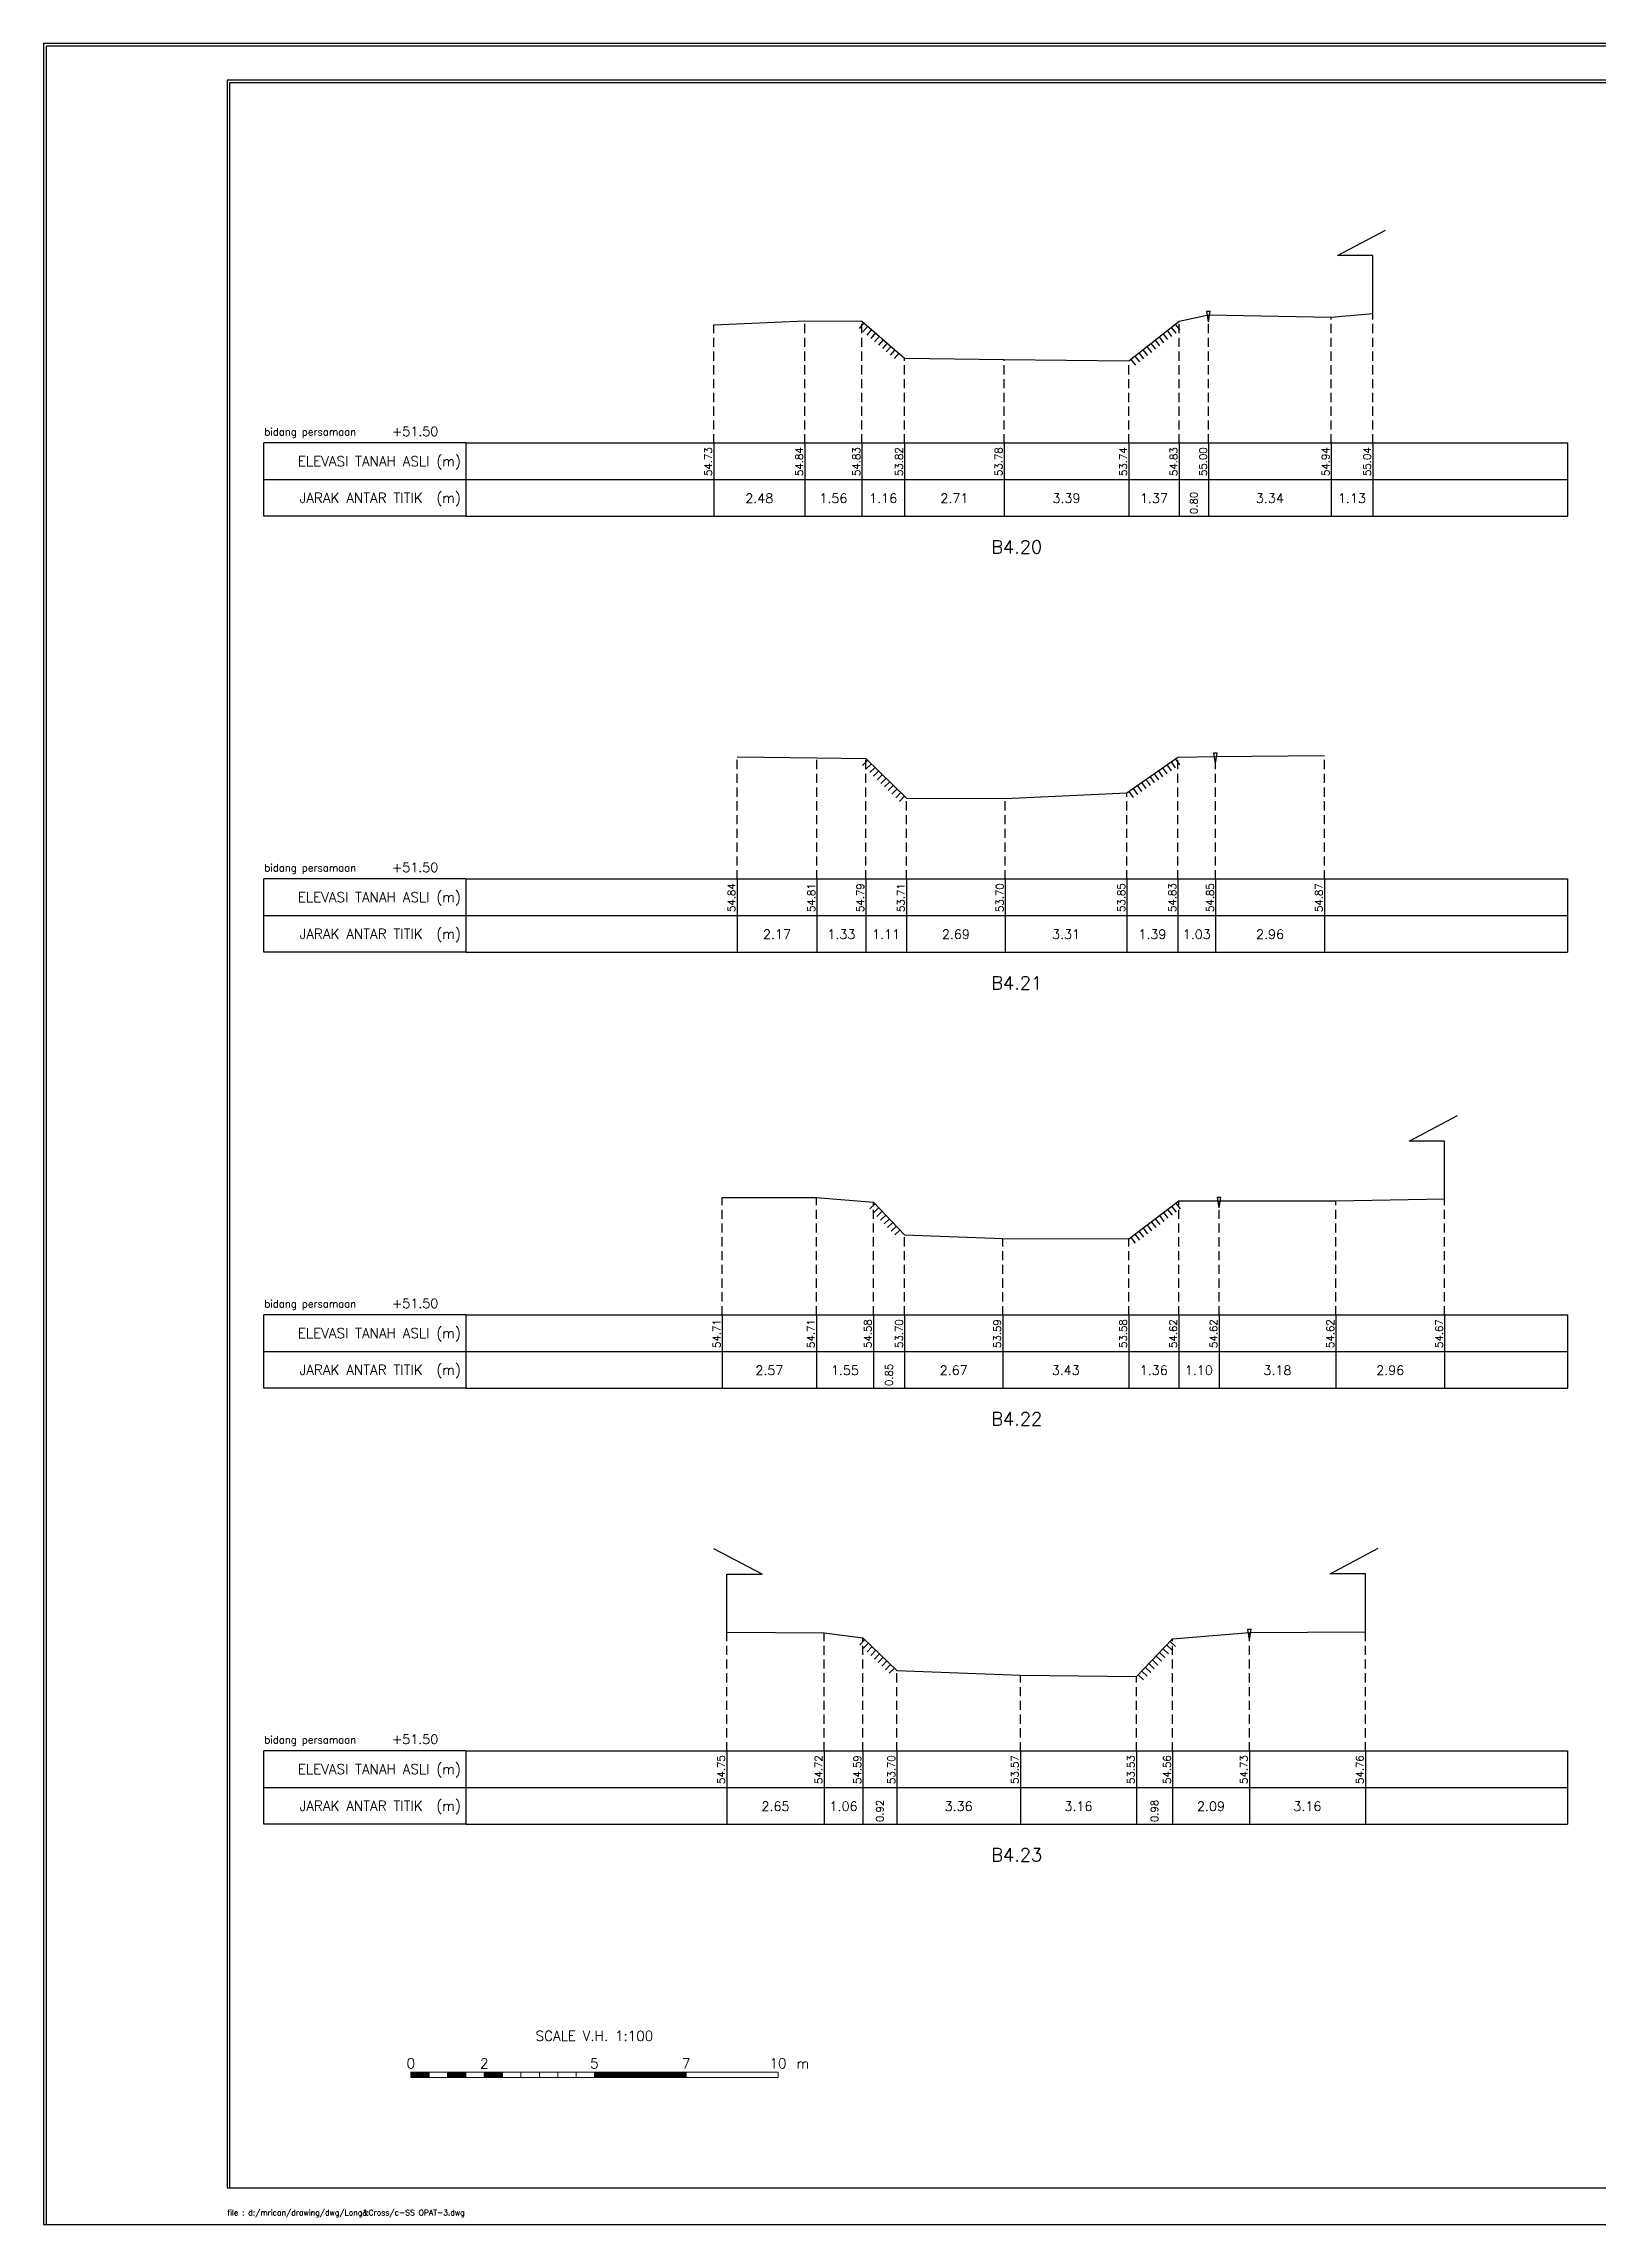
# Model space of a CAD drawing. Header units: inches. Extents: x -11 to 3175, y -842 to -783.
# Drawn here: x 167 to 209.3, y -842 to -782.6 of the extents above; entities that cross this region are included whole.
import ezdxf
from ezdxf.enums import TextEntityAlignment as Align

# ---------------------------------------------------------------- set-up
doc = ezdxf.new("R2010")
doc.units = ezdxf.units.IN
doc.header["$MEASUREMENT"] = 0
doc.linetypes.add('DASHED2', pattern=[0.375, 0.25, -0.125])
doc.layers.add('KOP', color=7, linetype='Continuous')
doc.layers.add('pelengkap', color=7, linetype='Continuous')
doc.styles.add('ARIAL', font='arial.ttf')
doc.styles.add('battang01', font='arial.ttf')
doc.styles.add('L100', font='simplex.shx', dxfattribs={"height": 0.254})
doc.styles.add('L140', font='simplex.shx', dxfattribs={"height": 0.356})
doc.styles.add('L60', font='simplex.shx', dxfattribs={"height": 0.152})
doc.styles.add('L80', font='simplex.shx', dxfattribs={"height": 0.203})
doc.styles.add('ROMANS-N', font='ROMANS.SHX', dxfattribs={"width": 0.8})
doc.styles.add('SONDU', font='arial.ttf')
doc.styles.get("Standard").update_dxf_attribs({"font": 'simplex.shx'})
doc.styles.add('STYLE1', font='arial.ttf', dxfattribs={"height": 0.2})

# ---------------------------------------------------------------- blocks, each defined once
blk = doc.blocks.new('kop')
at = {"layer": 'KOP'}
h = blk.add_hatch(color=3, dxfattribs=at)
h.paths.add_polyline_path([(609.87, 69.8), (591.81, 69.8), (591.81, 51.91), (609.87, 51.91)])
h.paths.add_polyline_path([(592.1, 52.25), (592.1, 69.5), (609.53, 69.5), (609.53, 52.25)], flags=16)
edge = h.paths.add_edge_path(flags=0)
edge.add_line((608.87, 52.91), (601.67, 52.91))
edge.add_ellipse((597.68, 52.92), major_axis=(2.82, 2.82), ratio=1, start_angle=314.84704, end_angle=495.15296)
edge.add_line((593.69, 52.91), (592.76, 52.91))
edge.add_line((592.76, 52.91), (592.76, 58.63))
edge.add_line((592.76, 58.63), (595.43, 58.63))
edge.add_ellipse((595.43, 63.37), major_axis=(-3.35, 3.35), ratio=1, start_angle=135, end_angle=315)
edge.add_line((595.43, 68.11), (595.43, 68.84))
edge.add_line((595.43, 68.84), (601.65, 68.84))
edge.add_line((601.65, 68.84), (601.65, 58.59))
edge.add_ellipse((604.86, 58.63), major_axis=(2.26, 2.26), ratio=1, start_angle=135.57378, end_angle=315)
edge.add_line((608.06, 58.63), (608.87, 58.63))
edge.add_line((608.87, 58.63), (608.87, 52.91))
h = blk.add_hatch(dxfattribs=at)
h.set_pattern_fill('ANSI31', color=21)
h.paths.add_polyline_path([(609.53, 69.5), (592.1, 69.5), (592.1, 52.25), (609.53, 52.25)])
edge = h.paths.add_edge_path(flags=16)
edge.add_line((608.06, 58.63), (608.87, 58.63))
edge.add_line((608.87, 58.63), (608.87, 52.91))
edge.add_line((608.87, 52.91), (601.67, 52.91))
edge.add_ellipse((597.68, 52.92), major_axis=(-2.82, 2.82), ratio=1, start_angle=224.84704, end_angle=405.15296)
edge.add_line((593.69, 52.91), (592.76, 52.91))
edge.add_line((592.76, 52.91), (592.76, 58.63))
edge.add_line((592.76, 58.63), (595.43, 58.63))
edge.add_ellipse((595.43, 63.37), major_axis=(-3.35, 3.35), ratio=1, start_angle=135, end_angle=315)
edge.add_line((595.43, 68.11), (595.43, 68.84))
edge.add_line((595.43, 68.84), (601.65, 68.84))
edge.add_line((601.65, 68.84), (601.65, 58.59))
edge.add_ellipse((604.86, 58.63), major_axis=(-2.26, 2.26), ratio=1, start_angle=45.57378, end_angle=225)
h = blk.add_hatch(color=3, dxfattribs=at)
edge = h.paths.add_edge_path()
edge.add_line((601.65, 68.84), (595.43, 68.84))
edge.add_line((595.43, 68.84), (595.43, 68.11))
edge.add_ellipse((595.43, 63.37), major_axis=(-3.35, 3.35), ratio=1, start_angle=135, end_angle=315, ccw=False)
edge.add_line((595.43, 58.63), (592.76, 58.63))
edge.add_line((592.76, 58.63), (592.76, 52.91))
edge.add_line((592.76, 52.91), (593.69, 52.91))
edge.add_ellipse((597.68, 52.92), major_axis=(-2.82, 2.82), ratio=1, start_angle=-135.15296, end_angle=45.15296, ccw=False)
edge.add_line((601.67, 52.91), (608.87, 52.91))
edge.add_line((608.87, 52.91), (608.87, 58.63))
edge.add_line((608.87, 58.63), (608.06, 58.63))
edge.add_ellipse((604.86, 58.63), major_axis=(2.26, 2.26), ratio=1, start_angle=134.42622, end_angle=315, ccw=False)
edge.add_line((601.65, 58.66), (601.65, 68.84))
h = blk.add_hatch(dxfattribs=at)
h.set_pattern_fill('ANSI31', color=41)
h.paths.add_polyline_path([(595.59, 25.44), (591.99, 25.44), (591.99, 22.12), (595.59, 22.12)])
h.paths.add_polyline_path([(594.83, 23.8), (595.49, 22.51), (594.95, 22.51), (594.37, 23.59), (594.37, 22.51), (593.85, 22.51), (593.85, 24.73), (593.24, 22.51), (592.84, 22.51), (592.12, 25.05), (592.67, 25.05), (593.03, 23.54), (593.41, 25.05), (594.37, 25.05), (594.37, 23.99), (594.89, 25.05), (595.46, 25.05)], flags=16)
at = {"color": 2}
blk.add_lwpolyline([(-49.29, -9.99), (790.69, -9.99), (790.69, 583.29), (-49.29, 583.29)], close=True, dxfattribs=at)
at = {"color": 6}
blk.add_lwpolyline([(0.65, 0), (780.7, 0), (780.7, 573.3), (0.65, 573.3)], close=True, dxfattribs=at)
at = {"layer": 'KOP', "color": 5}
for p, q in [((590.8, 70.96), (590.8, 29.98)), ((590.8, 70.96), (780.7, 70.96)), ((400.9, 29.98), (400.9, 0)), ((400.9, 29.98), (590.8, 29.98)), ((590.8, 29.98), (590.8, 0))]:
    blk.add_line(p, q, dxfattribs=at)
at = {"layer": 'KOP', "color": 3}
for p, q in [((591.81, 69.8), (609.87, 69.8)), ((591.81, 51.91), (591.81, 69.8)), ((592.1, 69.5), (609.53, 69.5)), ((592.1, 52.25), (592.1, 69.5)), ((595.43, 68.84), (595.43, 68.11)), ((595.43, 68.84), (601.65, 68.84)), ((601.65, 58.59), (601.65, 68.84)), ((609.53, 69.5), (609.53, 52.25)), ((609.87, 69.8), (609.87, 51.91)), ((592.76, 52.91), (592.76, 58.63)), ((595.43, 58.63), (592.76, 58.63)), ((608.87, 58.63), (608.06, 58.63)), ((608.87, 58.63), (608.87, 52.91)), ((609.87, 51.91), (591.81, 51.91)), ((609.53, 52.25), (592.1, 52.25)), ((593.69, 52.91), (592.76, 52.91)), ((608.87, 52.91), (601.67, 52.91)), ((720.73, 43.98), (780.7, 43.98)), ((720.73, 36.98), (780.7, 36.98)), ((415.9, 29.98), (415.9, 0)), ((430.89, 29.98), (430.89, 0)), ((545.83, 29.98), (545.83, 0)), ((560.82, 29.98), (560.82, 0)), ((575.81, 29.98), (575.81, 0)), ((655.77, 29.98), (655.77, 11.99)), ((675.76, 29.98), (675.76, 0)), ((705.74, 29.98), (705.74, 0)), ((400.9, 24.99), (590.8, 24.99)), ((655.77, 23.99), (720.73, 23.99)), ((720.73, 23.99), (780.7, 23.99)), ((400.9, 19.99), (590.8, 19.99)), ((655.77, 17.99), (720.73, 17.99)), ((720.73, 17.99), (780.7, 17.99)), ((740.72, 17.99), (740.72, 0)), ((400.9, 14.99), (590.8, 14.99)), ((590.8, 6), (720.73, 6))]:
    blk.add_line(p, q, dxfattribs=at)
at = {"layer": 'KOP', "color": 4}
for p, q in [((610.79, 70.96), (610.79, 50.97)), ((720.73, 70.96), (720.73, 0)), ((590.8, 50.97), (720.73, 50.97)), ((720.73, 50.97), (780.7, 50.97)), ((590.8, 29.98), (720.73, 29.98)), ((720.73, 29.98), (780.7, 29.98)), ((590.8, 11.99), (720.73, 11.99))]:
    blk.add_line(p, q, dxfattribs=at)
at = {"layer": 'KOP', "color": 41}
blk.add_line((595.59, 22.12), (591.99, 22.12), dxfattribs=at)
for points in [[(591.99, 25.44), (595.59, 25.44)], [(592.12, 25.05), (592.67, 25.05)], [(592.12, 25.05), (592.84, 22.51)], [(592.2, 25.44), (592.42, 25.44)], [(592.63, 25.44), (592.84, 25.44)], [(592.67, 25.05), (593.03, 23.54), (593.41, 25.05)], [(593.05, 25.44), (593.26, 25.44)], [(593.24, 22.51), (593.85, 24.73)], [(593.41, 25.05), (594.37, 25.05)], [(593.48, 25.44), (593.69, 25.44)], [(593.85, 22.51), (593.85, 24.73)], [(593.9, 25.44), (594.11, 25.44)], [(594.32, 25.44), (594.53, 25.44)], [(594.37, 25.05), (594.37, 23.99)], [(594.37, 23.99), (594.89, 25.05)], [(594.75, 25.44), (594.96, 25.44)], [(594.83, 23.8), (595.46, 25.05)], [(594.83, 23.8), (595.49, 22.51)], [(594.89, 25.05), (595.46, 25.05)], [(595.17, 25.44), (595.38, 25.44)], [(592.84, 22.51), (593.24, 22.51)], [(593.85, 22.51), (594.37, 22.51)], [(594.95, 22.51), (594.37, 23.59)], [(594.37, 23.59), (594.37, 22.51)], [(594.95, 22.51), (595.49, 22.51)]]:
    blk.add_lwpolyline(points, dxfattribs=at)
at = {"layer": 'KOP', "color": 42}
for points in [[(592.2, 29.11), (592.2, 25.44)], [(592.54, 29.11), (592.54, 25.44)], [(592.96, 29.11), (592.96, 25.44)], [(593.38, 29.11), (593.38, 25.44)], [(593.81, 29.11), (593.81, 25.44)], [(594.23, 29.11), (594.23, 25.44)], [(594.65, 29.11), (594.65, 25.44)], [(595.08, 29.11), (595.08, 25.44)], [(595.5, 29.11), (595.5, 25.44)]]:
    blk.add_lwpolyline(points, dxfattribs=at)
at = {"layer": 'KOP', "color": 3}
for centre, major_axis, start_param, end_param in [((595.43, 63.37), (-3.35, 3.35), 2.356194, 5.497787), ((597.68, 52.92), (-2.82, 2.82), 3.924321, 7.071253), ((604.86, 58.63), (-2.26, 2.26), 0.785398, 3.926991)]:
    blk.add_ellipse(centre, major_axis=major_axis, ratio=1, start_param=start_param, end_param=end_param, dxfattribs=at)
at = {"layer": 'KOP', "color": 5, "style": 'SONDU'}
for s, height, width, p, p2 in [('MINISTRY OF PUBLIC WORKS AND HOUSING', 3.4982, 0.971049, (612.49, 65.4), (715.58, 65.4)), ('DIRECTORATE GENERAL OF WATER RESOURCES', 2.7485, 1.100714, (612.33, 60.62), (715.42, 60.62)), ('DIRECTORATE OF IRRIGATION AND LOWLAND', 1.9989, 1.638753, (612.52, 56.15), (715.75, 56.15))]:
    blk.add_text(s, height=height, dxfattribs=dict(at, width=width)).set_placement(p, p2, align=Align.FIT)
at = {"layer": 'KOP', "color": 3, "style": 'ROMANS-N', "width": 1.832261}
blk.add_text('Jalan Pattimura No. 20 Kebayoran Baru, Jakarta Selatan', height=1.2493, dxfattribs=at).set_placement((612.79, 53.07), (715.58, 53.07), align=Align.FIT)
at = {"layer": 'KOP', "color": 5, "style": 'ARIAL'}
blk.add_text('Subject:', height=3.252, dxfattribs=at).set_placement((593.75, 45.87))
at = {"layer": 'KOP', "color": 3}
for s, height, style, p in [('Scheme', 1.999, 'battang01', (722.75, 46.66)), (':', 2, 'battang01', (740.37, 46.56)), ('D.I MRICAN', 1.999, 'battang01', (742.66, 46.66)), ('District', 1.999, 'battang01', (722.68, 39.97)), ('KEDIRI', 1.999, 'battang01', (742.66, 39.66)), (':', 2, 'battang01', (740.38, 39.87)), ('Province', 1.999, 'battang01', (722.75, 32.66)), (':', 2, 'battang01', (740.37, 32.57)), ('EAST JAVA', 1.999, 'battang01', (742.66, 32.66)), ('Prepared by', 1.9989, 'battang01', (657.14, 25.79)), ('No. of Sheet ', 1.9989, 'battang01', (722.52, 26.68)), (':', 2, 'battang01', (740.38, 25.62)), ('in joint venture with:', 1.2493, 'SONDU', (597.56, 21.07)), ('Checked by', 1.999, 'battang01', (657.14, 19.79)), ('Register', 1.999, 'battang01', (722.52, 20.02)), (':', 2, 'battang01', (740.36, 19.92)), ('Team Leader', 1.9989, 'battang01', (657.14, 13.79)), ('Yoo, Kang-Keun', 1.9989, 'battang01', (677.26, 13.79)), ('Date :', 1.999, 'battang01', (722.52, 13.49)), ('No. of Contract :', 1.9989, 'battang01', (743.52, 13.49)), ('No.', 2, 'STYLE1', (404.73, 6.99)), ('Date', 2, 'STYLE1', (417.78, 6.99)), ('Revised', 2, 'STYLE1', (483.04, 7.17)), ('Drawn', 2, 'STYLE1', (550.92, 7.18)), ('Checked', 2, 'STYLE1', (562.62, 7.11)), ('Approv.', 2, 'STYLE1', (578.86, 7.21)), ('Acknowledge by', 1.9989, 'battang01', (592.18, 7.8)), (':', 2, 'battang01', (612.76, 7.81)), ('Approved by', 1.9989, 'battang01', (592.18, 1.8)), (':', 2, 'battang01', (612.81, 1.77)), ('Directorate of Irrigations and Lowlands', 1.9989, 'battang01', (614.08, 1.59))]:
    blk.add_text(s, height=height, dxfattribs=dict(at, style=style)).set_placement(p)
at = {"layer": 'KOP', "color": 6, "style": 'SONDU'}
blk.add_text('PT. VIRAMA KARYA (Persero)', height=2.5809, dxfattribs=at).set_placement((597.36, 26.15))
at = {"layer": 'KOP', "color": 42, "style": 'SONDU'}
blk.add_text('VIRAMA', height=0.942, dxfattribs=at).set_placement((591.3, 21.04))
at = {"layer": 'KOP', "color": 4, "style": 'SONDU'}
for s, p in [('Korean Rural Community Corporation', (592.02, 18.86)), ('PT. Wiratman', (592.02, 16.86)), ('PT. Terasis Erojaya', (591.94, 12.59)), ('PT. Tuah Agung Anugrah', (592, 14.73))]:
    blk.add_text(s, height=1.4992, dxfattribs=at).set_placement(p)
at = {"layer": 'KOP', "color": 3, "insert": (719.86, 60.77), "char_height": 2.4987, "width": 61.4394, "attachment_point": 4, "style": 'SONDU'}
blk.add_mtext('\\pi1.9124;Project Preparation Consultant (PPC)\\P\\pi3.0493;Firm For Develompent of the Mrican \\P\\pi7.7731;Irrigation System In East Java', dxfattribs=at)
at = {"layer": 'KOP', "color": 2, "insert": (597.57, 24.25), "char_height": 0.9995, "width": 48.7181, "attachment_point": 1, "style": 'SONDU'}
blk.add_mtext('Jl. Hang Tuah Raya No.26, Kebayoran Baru Jakarta Selatan 12120 Indonesia', dxfattribs=at)
blk = doc.blocks.new('*X6')
at = {"color": 0}
for p, q in [((20000, 6250), (25000, 6250)), ((20000, 6200), (25000, 6200)), ((20000, 6150), (25000, 6150)), ((20000, 6100), (25000, 6100)), ((20000, 6050), (25000, 6050))]:
    blk.add_line(p, q, dxfattribs=at)
blk = doc.blocks.new('*X5')
at = {"color": 0}
for p, q in [((14000, 6250), (15000, 6250)), ((14000, 6200), (15000, 6200)), ((14000, 6150), (15000, 6150)), ((14000, 6100), (15000, 6100)), ((14000, 6050), (15000, 6050))]:
    blk.add_line(p, q, dxfattribs=at)
blk = doc.blocks.new('*X3')
at = {"color": 0}
for p, q in [((10000, 6250), (11000, 6250)), ((10000, 6200), (11000, 6200)), ((10000, 6150), (11000, 6150)), ((10000, 6100), (11000, 6100)), ((10000, 6050), (11000, 6050))]:
    blk.add_line(p, q, dxfattribs=at)
blk = doc.blocks.new('*X4')
at = {"color": 0}
for p, q in [((12000, 6250), (13000, 6250)), ((12000, 6200), (13000, 6200)), ((12000, 6150), (13000, 6150)), ((12000, 6100), (13000, 6100)), ((12000, 6050), (13000, 6050))]:
    blk.add_line(p, q, dxfattribs=at)
blk = doc.blocks.new('c100')
at = {"color": 2}
blk.add_lwpolyline([(-5, -1), (79.1, -1), (79.1, 58.4), (-5, 58.4)], close=True, dxfattribs=at)
at = {"color": 6}
blk.add_lwpolyline([(0, 0), (78.1, 0), (78.1, 57.4), (0, 57.4)], close=True, dxfattribs=at)
at = {"color": 3, "lineweight": 0}
for points in [[(5, 3), (5.5, 3), (5.5, 3.15), (5, 3.15)], [(5.5, 3), (6, 3), (6, 3.15), (5.5, 3.15)], [(6, 3), (6.5, 3), (6.5, 3.15), (6, 3.15)], [(6.5, 3), (7, 3), (7, 3.15), (6.5, 3.15)], [(7, 3), (7.5, 3), (7.5, 3.15), (7, 3.15)], [(7.5, 3), (8, 3), (8, 3.15), (7.5, 3.15)], [(8, 3), (8.5, 3), (8.5, 3.15), (8, 3.15)], [(8.5, 3), (9, 3), (9, 3.15), (8.5, 3.15)], [(9, 3), (9.5, 3), (9.5, 3.15), (9, 3.15)], [(9.5, 3), (10, 3), (10, 3.15), (9.5, 3.15)], [(10, 3), (12.5, 3), (12.5, 3.15), (10, 3.15)], [(12.5, 3), (15, 3), (15, 3.15), (12.5, 3.15)]]:
    blk.add_lwpolyline(points, close=True, dxfattribs=at)
at = {"color": 1, "lineweight": 0, "xscale": 0.0005, "yscale": 0.0005, "zscale": 0.0005}
for name in ['*X3', '*X4', '*X5', '*X6']:
    blk.add_blockref(name, (0, 0), dxfattribs=at)
at = {"color": 3}
for s, p in [('SCALE V.H. 1:100', (10, 4)), ('0', (5, 3.25)), ('2', (7, 3.25)), ('5', (10, 3.25)), ('7', (12.5, 3.25)), ('10', (15, 3.25))]:
    blk.add_text(s, height=0.27, dxfattribs=at).set_placement(p, align=Align.CENTER)
blk.add_text('m', height=0.27, dxfattribs=at).set_placement((15.5, 3.25))
blk = doc.blocks.new('das2')
at = {"color": 5, "linetype": 'Continuous'}
for q in [(0, 1), (17.75, 1)]:
    blk.add_line((2.75, 1), q, dxfattribs=at)
at = {"color": 3, "linetype": 'Continuous'}
for p, q in [((2.75, 1), (2.75, 0)), ((17.75, 1), (17.75, 0)), ((0, 0.5), (17.75, 0.5)), ((2.75, 0), (0, 0)), ((2.75, 0), (17.75, 0))]:
    blk.add_line(p, q, dxfattribs=at)
blk.add_lwpolyline([(0, 0), (0, 1)], dxfattribs=at)
blk.add_text('bidang persamaan', height=0.1, dxfattribs=at).set_placement((0.005, 1.1))
at = {"color": 5, "linetype": 'Continuous'}
for s, p in [('ELEVASI TANAH ASLI (m)', (2.683, 0.683)), ('JARAK ANTAR TITIK  (m)', (2.683, 0.183))]:
    blk.add_text(s, height=0.135, dxfattribs=at).set_placement(p, align=Align.RIGHT)
blk = doc.blocks.new('gbrpatok')
at = {"color": 2, "linetype": 'Continuous'}
for p, q in [((-0.00045, 0.00096), (0.00045, 0.00096)), ((0, -0.00196), (-0.00045, 0.00096)), ((0, -0.00196), (0.00045, 0.00096))]:
    blk.add_line(p, q, dxfattribs=at)
blk = doc.blocks.new('rumahka')
at = {"color": 3, "linetype": 'Continuous'}
blk.add_lwpolyline([(0, 0), (0, 0.01576), (-0.00962, 0.01576), (0.0035, 0.02271)], dxfattribs=at)
blk = doc.blocks.new('rumahki')
at = {"color": 3, "linetype": 'Continuous'}
blk.add_lwpolyline([(0, 0), (0, 0.01576), (0.00962, 0.01576), (-0.0035, 0.02271)], dxfattribs=at)

msp = doc.modelspace()

# ---------------------------------------------------------------- linework, layer by layer
at = {"color": 2, "linetype": 'Continuous', "lineweight": -3}
for p, q in [((197.924, -790.158), (198.727, -789.986)), ((198.727, -789.986), (202.066, -790.052)), ((202.066, -790.052), (203.197, -789.951)), ((185.251, -790.259), (187.729, -790.15)), ((187.729, -790.15), (189.285, -790.16)), ((189.285, -790.16), (190.446, -791.164)), ((196.553, -791.243), (197.924, -790.158)), ((190.446, -791.164), (193.159, -791.203)), ((193.159, -791.203), (196.553, -791.243)), ((185.885, -802.025), (188.058, -802.055)), ((188.058, -802.055), (189.392, -802.068)), ((189.392, -802.068), (190.499, -803.15)), ((196.5, -803.009), (197.889, -802.033)), ((197.889, -802.033), (198.917, -802.015)), ((198.917, -802.015), (201.88, -801.99)), ((193.189, -803.163), (196.5, -803.009)), ((190.499, -803.15), (193.189, -803.163)), ((185.482, -814.029), (188.048, -814.031)), ((188.048, -814.031), (189.598, -814.153)), ((189.598, -814.153), (190.448, -815.042)), ((196.552, -815.159), (197.914, -814.118)), ((197.914, -814.118), (199.01, -814.118)), ((199.01, -814.118), (202.192, -814.118)), ((202.192, -814.118), (205.154, -814.069)), ((190.448, -815.042), (193.122, -815.143)), ((193.122, -815.143), (196.552, -815.159)), ((185.604, -825.868), (188.256, -825.889)), ((188.256, -825.889), (189.313, -826.019)), ((189.313, -826.019), (190.237, -826.913)), ((196.762, -827.081), (197.746, -826.053)), ((197.746, -826.053), (199.836, -825.882)), ((199.836, -825.882), (202.996, -825.856)), ((190.237, -826.913), (193.601, -827.044)), ((193.601, -827.044), (196.762, -827.081))]:
    msp.add_line(p, q, dxfattribs=at)
at = {"color": 1, "linetype": 'DASHED2', "lineweight": -3}
for p, q in [((198.727, -793.487), (198.727, -789.986)), ((203.197, -793.487), (203.197, -789.951)), ((185.251, -793.487), (185.251, -790.259)), ((187.729, -793.487), (187.729, -790.15)), ((189.285, -793.487), (189.285, -790.16)), ((197.924, -793.487), (197.924, -790.158)), ((202.066, -793.487), (202.066, -790.052)), ((190.446, -793.487), (190.446, -791.164)), ((193.159, -793.487), (193.159, -791.203)), ((196.553, -793.487), (196.553, -791.243)), ((185.885, -805.362), (185.885, -802.025)), ((188.058, -805.362), (188.058, -802.055)), ((189.392, -805.362), (189.392, -802.068)), ((197.889, -805.362), (197.889, -802.033)), ((198.917, -805.362), (198.917, -802.015)), ((201.88, -805.362), (201.88, -801.99)), ((196.5, -805.362), (196.5, -803.009)), ((190.499, -805.362), (190.499, -803.15)), ((193.189, -805.362), (193.189, -803.163)), ((185.482, -817.237), (185.482, -814.029)), ((188.048, -817.237), (188.048, -814.031)), ((189.598, -817.237), (189.598, -814.153)), ((197.914, -817.237), (197.914, -814.118)), ((199.01, -817.237), (199.01, -814.118)), ((202.192, -817.237), (202.192, -814.118)), ((205.154, -817.237), (205.154, -814.069)), ((190.448, -817.237), (190.448, -815.042)), ((193.122, -817.237), (193.122, -815.143)), ((196.552, -817.237), (196.552, -815.159)), ((185.604, -829.113), (185.604, -825.868)), ((188.256, -829.113), (188.256, -825.889)), ((189.313, -829.113), (189.313, -826.019)), ((197.746, -829.113), (197.746, -826.053)), ((199.836, -829.113), (199.836, -825.882)), ((202.996, -829.113), (202.996, -825.856)), ((190.237, -829.113), (190.237, -826.913)), ((193.601, -829.113), (193.601, -827.044)), ((196.762, -829.113), (196.762, -827.081))]:
    msp.add_line(p, q, dxfattribs=at)
at = {"color": 1, "linetype": 'Continuous', "lineweight": -3}
for p, q in [((185.251, -793.487), (185.251, -795.487)), ((187.729, -793.487), (187.729, -795.487)), ((189.285, -793.487), (189.285, -795.487)), ((190.446, -793.487), (190.446, -795.487)), ((193.159, -793.487), (193.159, -795.487)), ((196.553, -793.487), (196.553, -795.487)), ((197.924, -793.487), (197.924, -795.487)), ((198.727, -793.487), (198.727, -795.487)), ((202.066, -793.487), (202.066, -795.487)), ((203.197, -793.487), (203.197, -795.487)), ((185.885, -805.362), (185.885, -807.362)), ((188.058, -805.362), (188.058, -807.362)), ((189.392, -805.362), (189.392, -807.362)), ((190.499, -805.362), (190.499, -807.362)), ((193.189, -805.362), (193.189, -807.362)), ((196.5, -805.362), (196.5, -807.362)), ((197.889, -805.362), (197.889, -807.362)), ((198.917, -805.362), (198.917, -807.362)), ((201.88, -805.362), (201.88, -807.362)), ((185.482, -817.237), (185.482, -819.237)), ((188.048, -817.237), (188.048, -819.237)), ((189.598, -817.237), (189.598, -819.237)), ((190.448, -817.237), (190.448, -819.237)), ((193.122, -817.237), (193.122, -819.237)), ((196.552, -817.237), (196.552, -819.237)), ((197.914, -817.237), (197.914, -819.237)), ((199.01, -817.237), (199.01, -819.237)), ((202.192, -817.237), (202.192, -819.237)), ((205.154, -817.237), (205.154, -819.237)), ((185.604, -829.113), (185.604, -831.113)), ((188.256, -829.113), (188.256, -831.113)), ((189.313, -829.113), (189.313, -831.113)), ((190.237, -829.113), (190.237, -831.113)), ((193.601, -829.113), (193.601, -831.113)), ((196.762, -829.113), (196.762, -831.113)), ((197.746, -829.113), (197.746, -831.113)), ((199.836, -829.113), (199.836, -831.113)), ((202.996, -829.113), (202.996, -831.113))]:
    msp.add_line(p, q, dxfattribs=at)
at = {"layer": 'pelengkap', "color": 1, "linetype": 'Continuous', "lineweight": -3}
for p, q in [((189.338, -790.206), (189.207, -790.357)), ((189.444, -790.297), (189.313, -790.449)), ((189.55, -790.389), (189.419, -790.54)), ((189.656, -790.48), (189.525, -790.632)), ((189.762, -790.572), (189.631, -790.723)), ((197.377, -790.591), (197.501, -790.748)), ((197.486, -790.504), (197.61, -790.661)), ((197.596, -790.418), (197.72, -790.574)), ((197.706, -790.331), (197.83, -790.487)), ((197.816, -790.244), (197.94, -790.401)), ((189.868, -790.664), (189.737, -790.815)), ((189.973, -790.755), (189.843, -790.907)), ((190.079, -790.847), (189.948, -790.998)), ((190.185, -790.938), (190.054, -791.09)), ((190.291, -791.03), (190.16, -791.181)), ((196.608, -791.2), (196.732, -791.356)), ((196.718, -791.113), (196.842, -791.269)), ((196.828, -791.026), (196.952, -791.183)), ((196.937, -790.939), (197.062, -791.096)), ((197.047, -790.852), (197.171, -791.009)), ((197.157, -790.765), (197.281, -790.922)), ((197.267, -790.678), (197.391, -790.835)), ((189.442, -802.117), (189.303, -802.26)), ((189.543, -802.215), (189.403, -802.358)), ((189.643, -802.313), (189.503, -802.456)), ((189.743, -802.411), (189.603, -802.554)), ((197.245, -802.486), (197.36, -802.65)), ((197.359, -802.405), (197.474, -802.569)), ((197.474, -802.325), (197.589, -802.489)), ((197.588, -802.244), (197.703, -802.408)), ((197.703, -802.164), (197.818, -802.328)), ((197.818, -802.084), (197.932, -802.247)), ((189.843, -802.508), (189.703, -802.651)), ((189.943, -802.606), (189.803, -802.749)), ((190.043, -802.704), (189.903, -802.847)), ((190.143, -802.802), (190.003, -802.945)), ((190.243, -802.9), (190.103, -803.043)), ((190.343, -802.998), (190.204, -803.141)), ((196.557, -802.969), (196.672, -803.132)), ((196.672, -802.888), (196.787, -803.052)), ((196.787, -802.808), (196.902, -802.972)), ((196.901, -802.727), (197.016, -802.891)), ((197.016, -802.647), (197.131, -802.811)), ((197.13, -802.566), (197.245, -802.73)), ((190.444, -803.096), (190.304, -803.239)), ((189.647, -814.204), (189.502, -814.342)), ((189.743, -814.305), (189.599, -814.443)), ((197.608, -814.352), (197.73, -814.511)), ((197.72, -814.267), (197.841, -814.425)), ((197.831, -814.182), (197.952, -814.34)), ((189.84, -814.406), (189.695, -814.544)), ((189.937, -814.507), (189.792, -814.646)), ((190.034, -814.609), (189.889, -814.747)), ((190.13, -814.71), (189.986, -814.848)), ((190.227, -814.811), (190.082, -814.949)), ((190.324, -814.912), (190.179, -815.051)), ((196.83, -814.947), (196.951, -815.106)), ((196.941, -814.862), (197.062, -815.021)), ((197.052, -814.777), (197.174, -814.936)), ((197.163, -814.692), (197.285, -814.851)), ((197.275, -814.607), (197.396, -814.766)), ((197.386, -814.522), (197.507, -814.681)), ((197.497, -814.437), (197.619, -814.596)), ((196.607, -815.117), (196.729, -815.276)), ((196.718, -815.032), (196.84, -815.191)), ((189.363, -826.067), (189.224, -826.211)), ((189.464, -826.165), (189.325, -826.308)), ((197.585, -826.221), (197.73, -826.359)), ((197.682, -826.12), (197.826, -826.258)), ((189.564, -826.262), (189.425, -826.406)), ((189.665, -826.359), (189.526, -826.503)), ((189.765, -826.457), (189.626, -826.6)), ((189.866, -826.554), (189.727, -826.698)), ((189.967, -826.651), (189.828, -826.795)), ((190.067, -826.749), (189.928, -826.892)), ((190.168, -826.846), (190.029, -826.99)), ((197.004, -826.828), (197.149, -826.966)), ((197.101, -826.727), (197.246, -826.865)), ((197.198, -826.625), (197.343, -826.764)), ((197.295, -826.524), (197.439, -826.663)), ((197.392, -826.423), (197.536, -826.561)), ((197.488, -826.322), (197.633, -826.46)), ((196.811, -827.03), (196.955, -827.168)), ((196.908, -826.929), (197.052, -827.067))]:
    msp.add_line(p, q, dxfattribs=at)

# ---------------------------------------------------------------- block references
at = {"color": 2, "linetype": 'Continuous', "lineweight": -3}
msp.add_blockref('c100', (172, -841), dxfattribs=at)
for name, p, xscale, yscale, zscale in [('kop', (172, -841), 0.1, 0.1, 0.1), ('das2', (173, -795.475), 2, 2, 2), ('das2', (173, -807.35), 2, 2, 2), ('das2', (173, -819.225), 2, 2, 2), ('das2', (173, -831.1), 2, 2, 2)]:
    msp.add_blockref(name, p, dxfattribs=dict(at, xscale=xscale, yscale=yscale, zscale=zscale))
at = {"color": 1, "linetype": 'Continuous', "lineweight": -3, "xscale": 100, "yscale": 100, "zscale": 100}
for p in [(198.727, -789.986), (198.917, -802.015), (199.01, -814.118), (199.836, -825.882)]:
    msp.add_blockref('gbrpatok', p, dxfattribs=at)
at = {"layer": 'pelengkap', "color": 1, "linetype": 'Continuous', "lineweight": -3, "xscale": 100, "yscale": 100, "zscale": 100}
for name, p in [('rumahka', (203.197, -789.951)), ('rumahka', (205.154, -814.069)), ('rumahki', (185.604, -825.868)), ('rumahka', (202.996, -825.856))]:
    msp.add_blockref(name, p, dxfattribs=at)

# ---------------------------------------------------------------- texts
at = {"color": 3, "linetype": 'Continuous', "lineweight": -3, "style": 'L100'}
for s, p in [('+51.50', (177.116, -793.29)), ('2.48', (186.49, -795.112)), ('1.56', (188.507, -795.112)), ('1.16', (189.866, -795.112)), ('2.71', (191.803, -795.112)), ('3.39', (194.856, -795.112)), ('1.37', (197.239, -795.112)), ('3.34', (200.396, -795.112)), ('1.13', (202.631, -795.112)), ('+51.50', (177.116, -805.165)), ('2.17', (186.972, -806.987)), ('1.33', (188.725, -806.987)), ('1.11', (189.946, -806.987)), ('2.69', (191.844, -806.987)), ('3.31', (194.844, -806.987)), ('1.39', (197.195, -806.987)), ('1.03', (198.403, -806.987)), ('2.96', (200.399, -806.987)), ('+51.50', (177.116, -817.04)), ('2.57', (186.765, -818.862)), ('1.55', (188.823, -818.862)), ('2.67', (191.785, -818.862)), ('3.43', (194.837, -818.862)), ('1.36', (197.233, -818.862)), ('1.10', (198.462, -818.862)), ('3.18', (200.601, -818.862)), ('2.96', (203.673, -818.862)), ('+51.50', (177.116, -828.915)), ('2.65', (186.93, -830.738)), ('1.06', (188.785, -830.738)), ('3.36', (191.919, -830.738)), ('3.16', (195.182, -830.738)), ('2.09', (198.791, -830.738)), ('3.16', (201.416, -830.738))]:
    msp.add_text(s, height=0.254, dxfattribs=at).set_placement(p, align=Align.CENTER)
at = {"color": 3, "linetype": 'Continuous', "lineweight": -3, "style": 'L80'}
for s, p in [('54.73', (185.2, -793.987)), ('54.84', (187.679, -793.987)), ('54.83', (189.235, -793.987)), ('53.82', (190.396, -793.987)), ('53.78', (193.109, -793.987)), ('53.74', (196.503, -793.987)), ('54.83', (197.874, -793.987)), ('55.00', (198.677, -793.987)), ('54.94', (202.015, -793.987)), ('55.04', (203.147, -793.987)), ('54.84', (185.835, -805.862)), ('54.81', (188.008, -805.862)), ('54.79', (189.342, -805.862)), ('53.71', (190.449, -805.862)), ('53.70', (193.139, -805.862)), ('53.85', (196.45, -805.862)), ('54.83', (197.839, -805.862)), ('54.85', (198.867, -805.862)), ('54.87', (201.83, -805.862)), ('54.71', (185.431, -817.737)), ('54.71', (187.998, -817.737)), ('54.58', (189.548, -817.737)), ('53.70', (190.397, -817.737)), ('53.59', (193.072, -817.737)), ('53.58', (196.501, -817.737)), ('54.62', (197.864, -817.737)), ('54.62', (198.959, -817.737)), ('54.62', (202.142, -817.737)), ('54.67', (205.104, -817.737)), ('54.75', (185.554, -829.613)), ('54.72', (188.206, -829.613)), ('54.59', (189.262, -829.613)), ('53.70', (190.187, -829.613)), ('53.57', (193.551, -829.613)), ('53.53', (196.712, -829.613)), ('54.56', (197.696, -829.613)), ('54.73', (199.786, -829.613)), ('54.76', (202.946, -829.613))]:
    msp.add_text(s, height=0.203, rotation=90, dxfattribs=at).set_placement(p, align=Align.CENTER)
for s, p in [('0.80', (198.326, -795.112)), ('0.85', (190.023, -818.862)), ('0.92', (189.775, -830.738)), ('0.98', (197.254, -830.738))]:
    msp.add_text(s, height=0.203, rotation=90, dxfattribs=at).set_placement(p, align=Align.MIDDLE_CENTER)
at = {"color": 4, "linetype": 'Continuous', "lineweight": -3, "style": 'L140'}
for s, p in [('B4.20', (193.5, -796.487)), ('B4.21', (193.5, -808.362)), ('B4.22', (193.5, -820.237)), ('B4.23', (193.5, -832.112))]:
    msp.add_text(s, height=0.356, dxfattribs=at).set_placement(p, align=Align.CENTER)
at = {"color": 2, "linetype": 'Continuous', "lineweight": -3, "style": 'L60'}
msp.add_text('file : d:/mrican/drawing/dwg/Long&Cross/c-SS OPAT-3.dwg', height=0.152, dxfattribs=at).set_placement((172, -841.8), align=Align.BOTTOM_LEFT)

doc.saveas('drawing.dxf')
